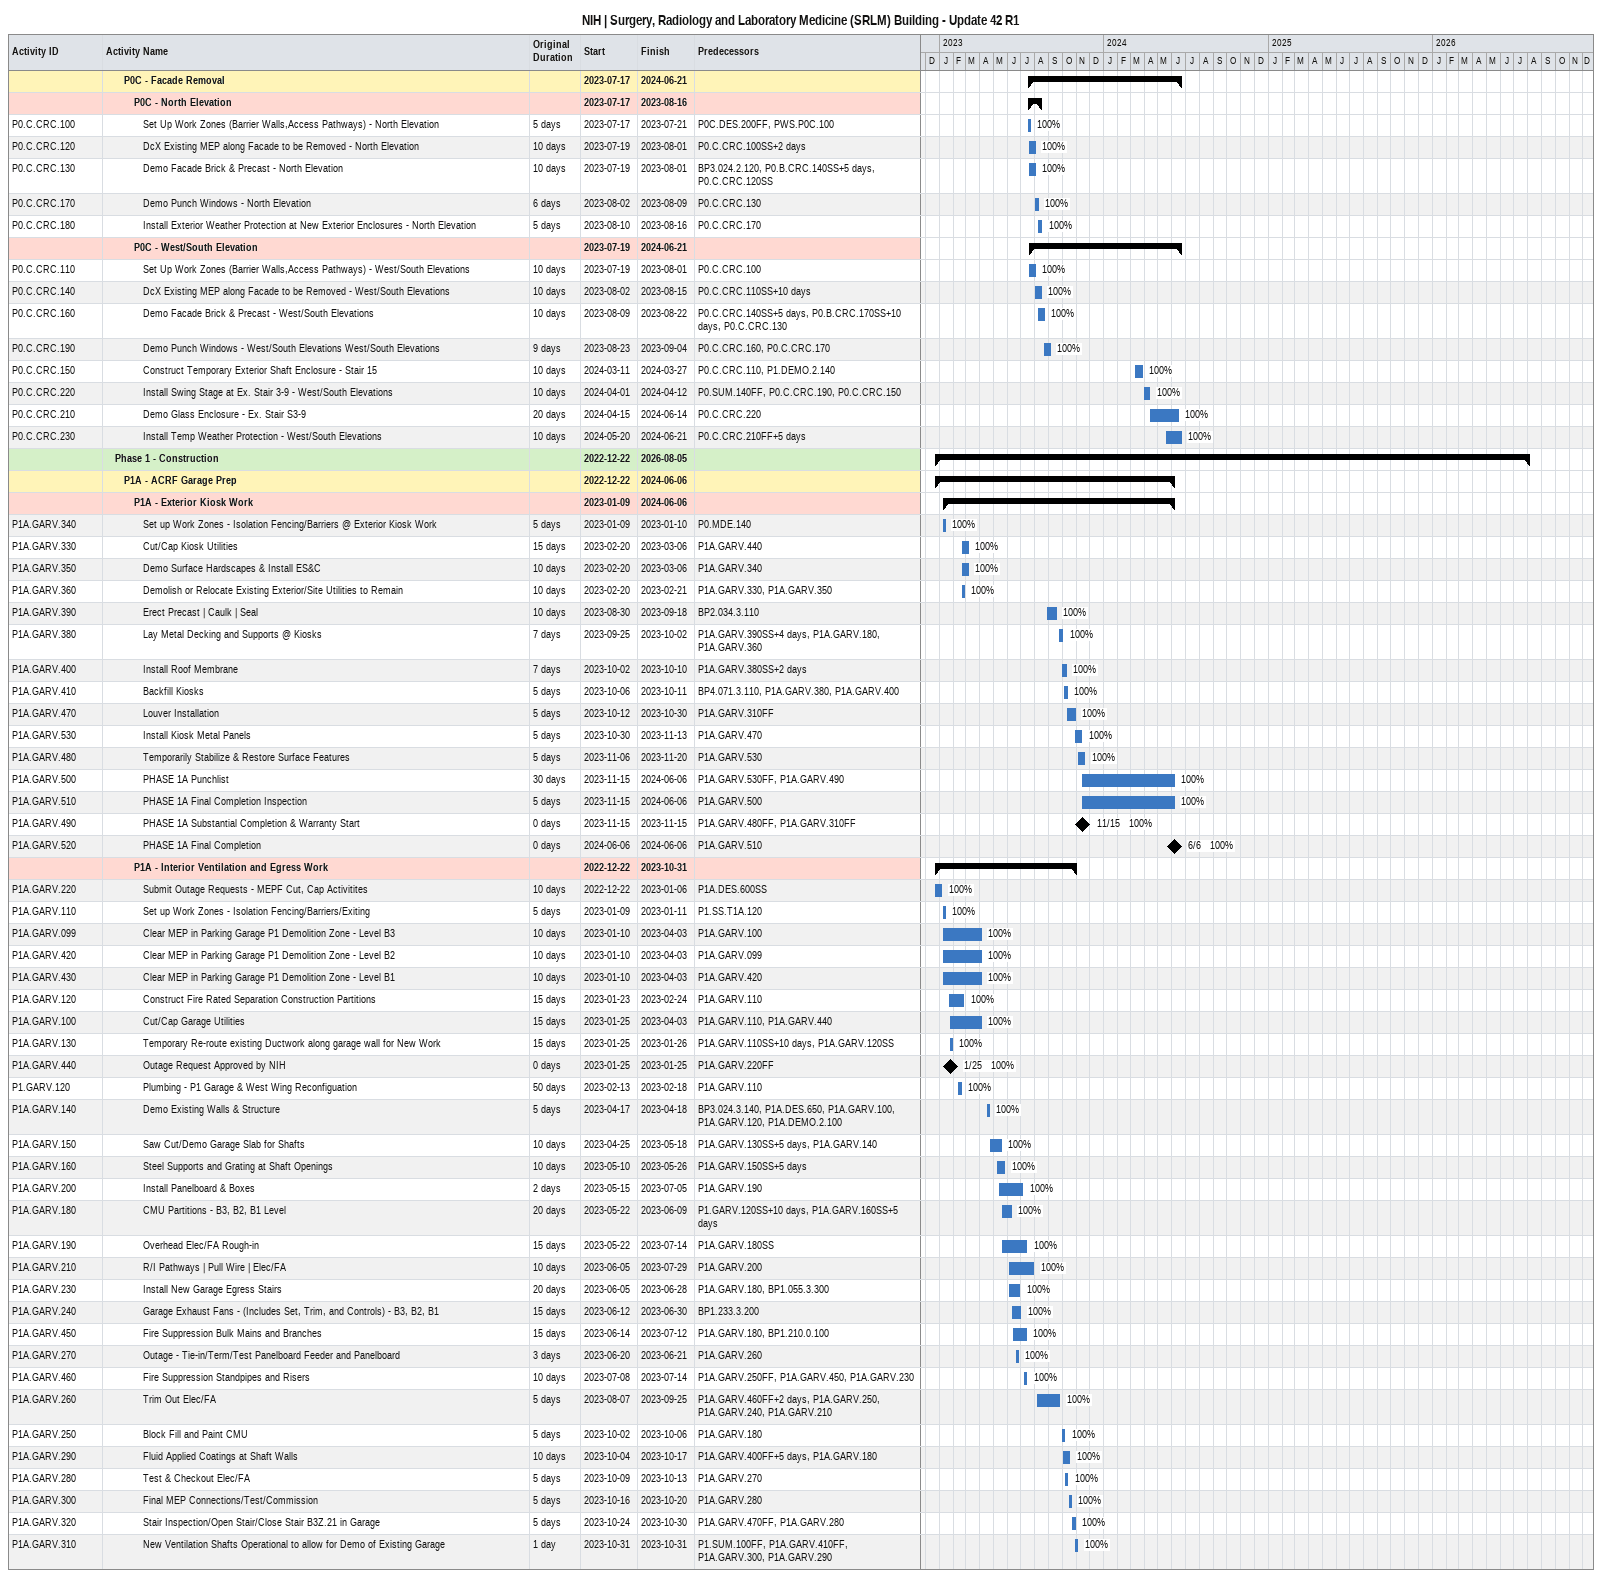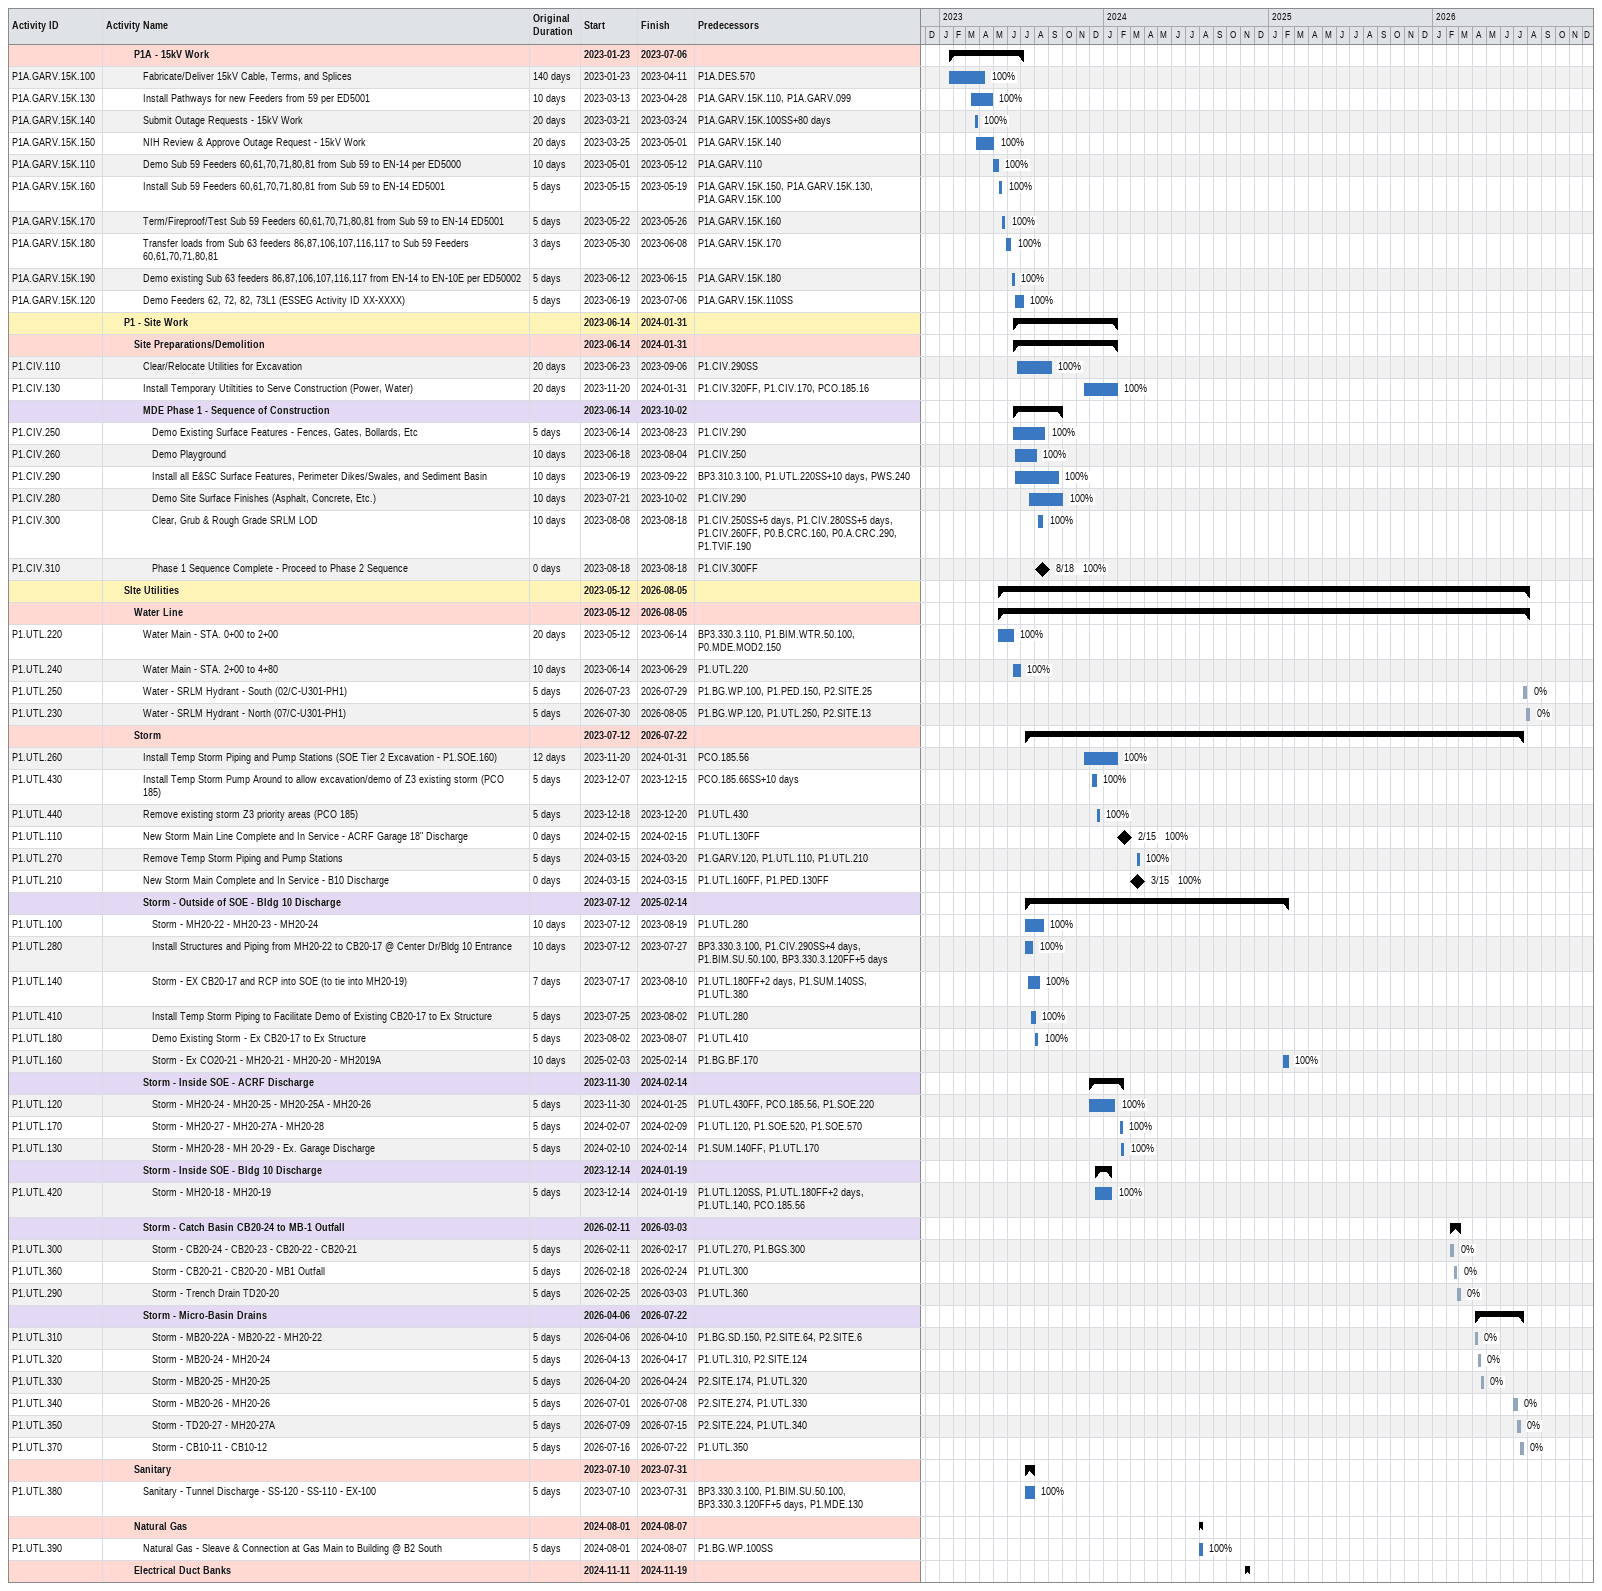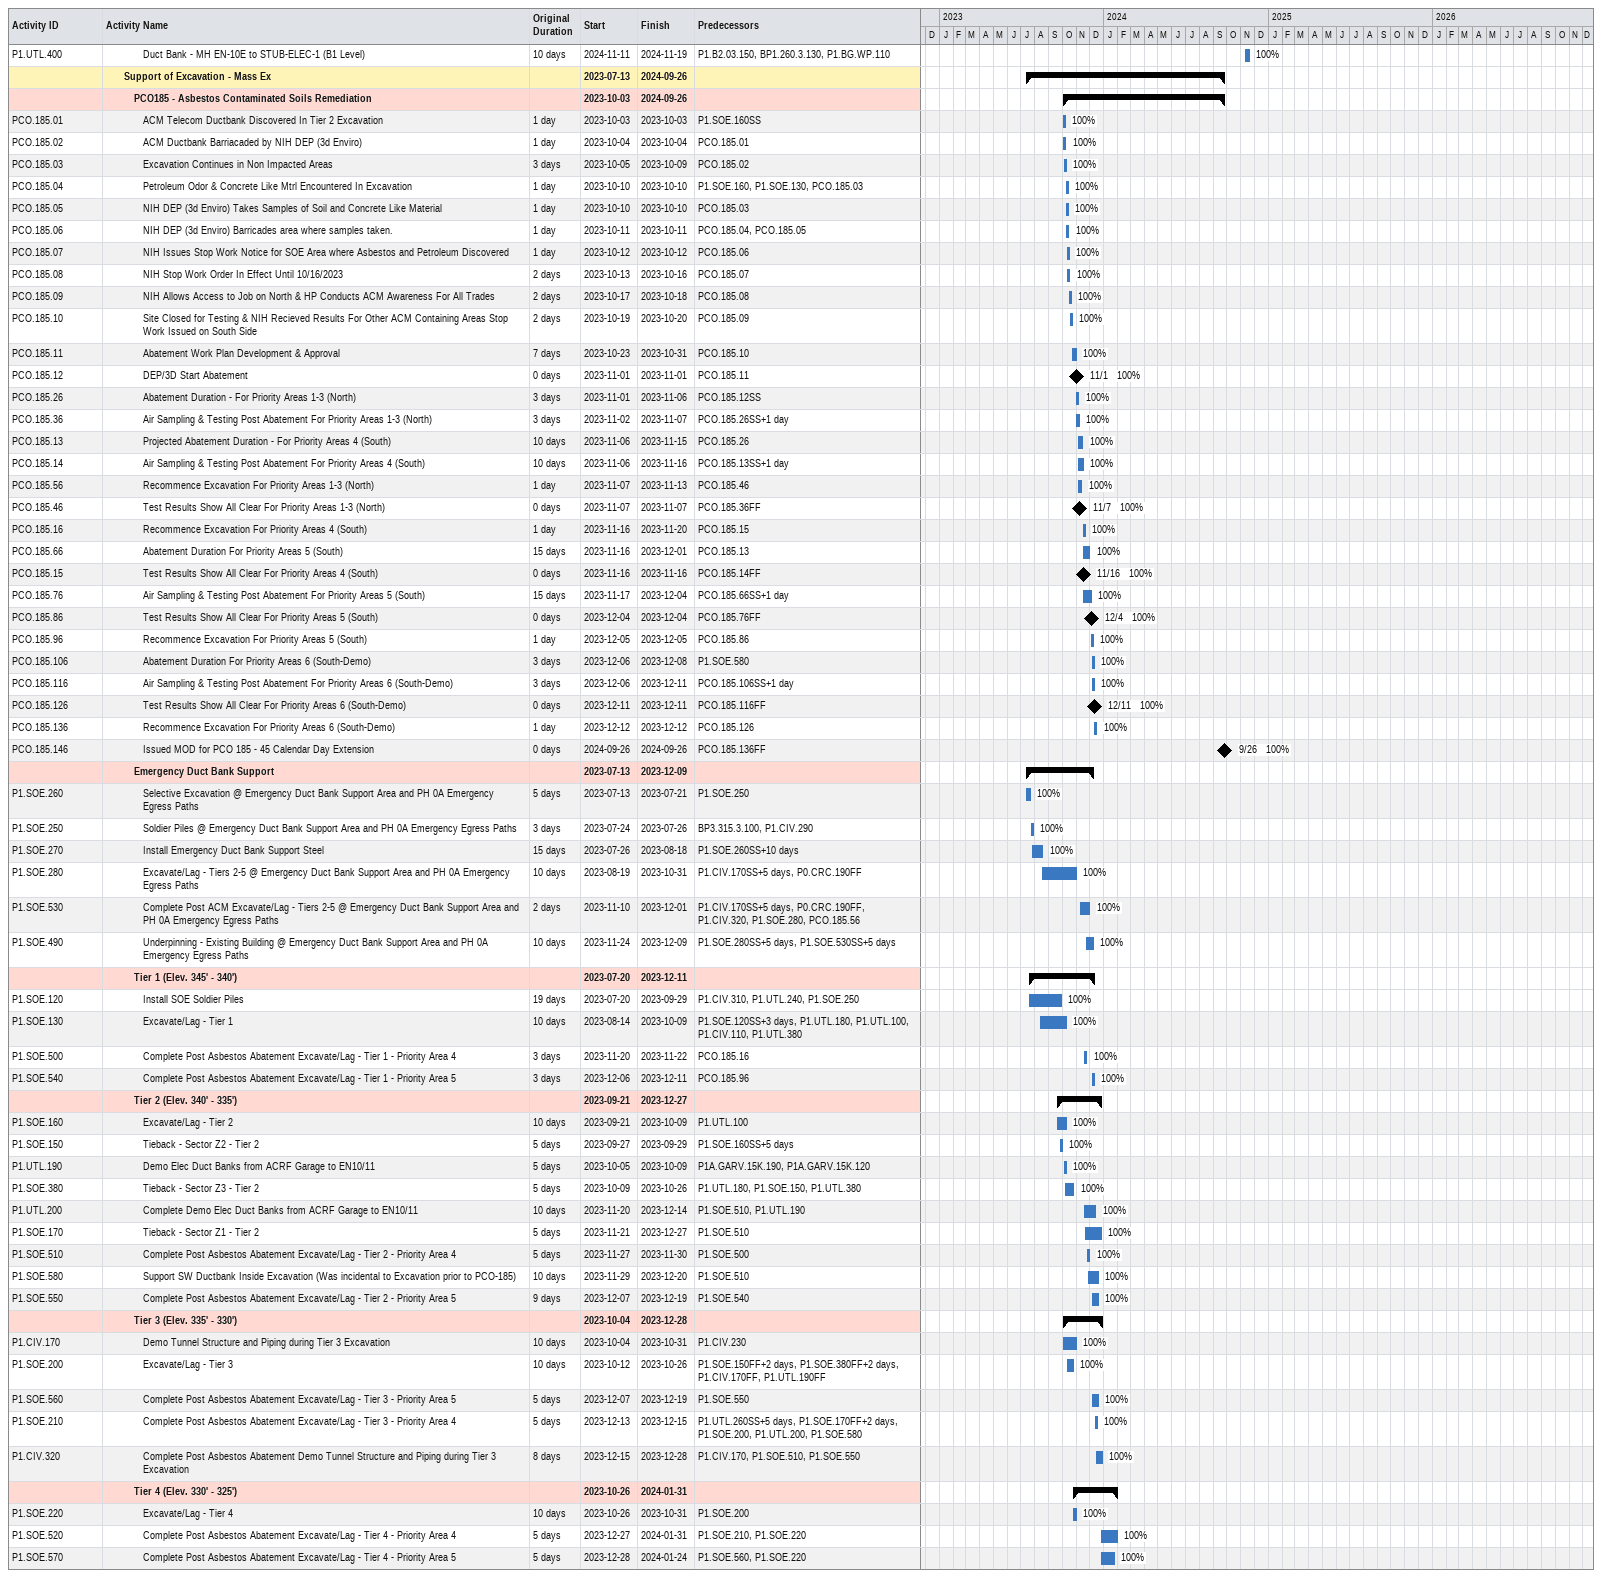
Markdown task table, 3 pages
NIH | Surgery, Radiology and Laboratory Medicine (SRLM) Building - Update 42 R1

| ID | Level | Task | Original duration | Start | Finish | Predecessors | % complete |
|---|---|---|---|---|---|---|---|
|  | 3 | **P0C - Facade Removal** |  | 2023-07-17 | 2024-06-21 |  |  |
|  | 4 | **P0C - North Elevation** |  | 2023-07-17 | 2023-08-16 |  |  |
| P0.C.CRC.100 | 5 | Set Up Work Zones (Barrier Walls,Access Pathways) - North Elevation | 5d | 2023-07-17 | 2023-07-21 | P0C.DES.200FF, PWS.P0C.100 | 100 |
| P0.C.CRC.120 | 5 | DcX Existing MEP along Facade to be Removed - North Elevation | 10d | 2023-07-19 | 2023-08-01 | P0.C.CRC.100SS+2d | 100 |
| P0.C.CRC.130 | 5 | Demo Facade Brick & Precast - North Elevation | 10d | 2023-07-19 | 2023-08-01 | BP3.024.2.120, P0.B.CRC.140SS+5d, P0.C.CRC.120SS | 100 |
| P0.C.CRC.170 | 5 | Demo Punch Windows - North Elevation | 6d | 2023-08-02 | 2023-08-09 | P0.C.CRC.130 | 100 |
| P0.C.CRC.180 | 5 | Install Exterior Weather Protection at New Exterior Enclosures - North Elevation | 5d | 2023-08-10 | 2023-08-16 | P0.C.CRC.170 | 100 |
|  | 4 | **P0C - West/South Elevation** |  | 2023-07-19 | 2024-06-21 |  |  |
| P0.C.CRC.110 | 5 | Set Up Work Zones (Barrier Walls,Access Pathways) - West/South Elevations | 10d | 2023-07-19 | 2023-08-01 | P0.C.CRC.100 | 100 |
| P0.C.CRC.140 | 5 | DcX Existing MEP along Facade to be Removed - West/South Elevations | 10d | 2023-08-02 | 2023-08-15 | P0.C.CRC.110SS+10d | 100 |
| P0.C.CRC.160 | 5 | Demo Facade Brick & Precast - West/South Elevations | 10d | 2023-08-09 | 2023-08-22 | P0.C.CRC.140SS+5d, P0.B.CRC.170SS+10d, P0.C.CRC.130 | 100 |
| P0.C.CRC.190 | 5 | Demo Punch Windows - West/South Elevations West/South Elevations | 9d | 2023-08-23 | 2023-09-04 | P0.C.CRC.160, P0.C.CRC.170 | 100 |
| P0.C.CRC.150 | 5 | Construct Temporary Exterior Shaft Enclosure - Stair 15 | 10d | 2024-03-11 | 2024-03-27 | P0.C.CRC.110, P1.DEMO.2.140 | 100 |
| P0.C.CRC.220 | 5 | Install Swing Stage at Ex. Stair 3-9 - West/South Elevations | 10d | 2024-04-01 | 2024-04-12 | P0.SUM.140FF, P0.C.CRC.190, P0.C.CRC.150 | 100 |
| P0.C.CRC.210 | 5 | Demo Glass Enclosure - Ex. Stair S3-9 | 20d | 2024-04-15 | 2024-06-14 | P0.C.CRC.220 | 100 |
| P0.C.CRC.230 | 5 | Install Temp Weather Protection - West/South Elevations | 10d | 2024-05-20 | 2024-06-21 | P0.C.CRC.210FF+5d | 100 |
|  | 2 | **Phase 1 - Construction** |  | 2022-12-22 | 2026-08-05 |  |  |
|  | 3 | **P1A - ACRF Garage Prep** |  | 2022-12-22 | 2024-06-06 |  |  |
|  | 4 | **P1A - Exterior Kiosk Work** |  | 2023-01-09 | 2024-06-06 |  |  |
| P1A.GARV.340 | 5 | Set up Work Zones - Isolation Fencing/Barriers @ Exterior Kiosk Work | 5d | 2023-01-09 | 2023-01-10 | P0.MDE.140 | 100 |
| P1A.GARV.330 | 5 | Cut/Cap Kiosk Utilities | 15d | 2023-02-20 | 2023-03-06 | P1A.GARV.440 | 100 |
| P1A.GARV.350 | 5 | Demo Surface Hardscapes & Install ES&C | 10d | 2023-02-20 | 2023-03-06 | P1A.GARV.340 | 100 |
| P1A.GARV.360 | 5 | Demolish or Relocate Existing Exterior/Site Utilities to Remain | 10d | 2023-02-20 | 2023-02-21 | P1A.GARV.330, P1A.GARV.350 | 100 |
| P1A.GARV.390 | 5 | Erect Precast \| Caulk \| Seal | 10d | 2023-08-30 | 2023-09-18 | BP2.034.3.110 | 100 |
| P1A.GARV.380 | 5 | Lay Metal Decking and Supports @ Kiosks | 7d | 2023-09-25 | 2023-10-02 | P1A.GARV.390SS+4d, P1A.GARV.180, P1A.GARV.360 | 100 |
| P1A.GARV.400 | 5 | Install Roof Membrane | 7d | 2023-10-02 | 2023-10-10 | P1A.GARV.380SS+2d | 100 |
| P1A.GARV.410 | 5 | Backfill Kiosks | 5d | 2023-10-06 | 2023-10-11 | BP4.071.3.110, P1A.GARV.380, P1A.GARV.400 | 100 |
| P1A.GARV.470 | 5 | Louver Installation | 5d | 2023-10-12 | 2023-10-30 | P1A.GARV.310FF | 100 |
| P1A.GARV.530 | 5 | Install Kiosk Metal Panels | 5d | 2023-10-30 | 2023-11-13 | P1A.GARV.470 | 100 |
| P1A.GARV.480 | 5 | Temporarily Stabilize & Restore Surface Features | 5d | 2023-11-06 | 2023-11-20 | P1A.GARV.530 | 100 |
| P1A.GARV.500 | 5 | PHASE 1A Punchlist | 30d | 2023-11-15 | 2024-06-06 | P1A.GARV.530FF, P1A.GARV.490 | 100 |
| P1A.GARV.510 | 5 | PHASE 1A Final Completion Inspection | 5d | 2023-11-15 | 2024-06-06 | P1A.GARV.500 | 100 |
| P1A.GARV.490 | 5 | PHASE 1A Substantial Completion & Warranty Start | 0d | 2023-11-15 | 2023-11-15 | P1A.GARV.480FF, P1A.GARV.310FF | 100 |
| P1A.GARV.520 | 5 | PHASE 1A Final Completion | 0d | 2024-06-06 | 2024-06-06 | P1A.GARV.510 | 100 |
|  | 4 | **P1A - Interior Ventilation and Egress Work** |  | 2022-12-22 | 2023-10-31 |  |  |
| P1A.GARV.220 | 5 | Submit Outage Requests - MEPF Cut, Cap Activitites | 10d | 2022-12-22 | 2023-01-06 | P1A.DES.600SS | 100 |
| P1A.GARV.110 | 5 | Set up Work Zones - Isolation Fencing/Barriers/Exiting | 5d | 2023-01-09 | 2023-01-11 | P1.SS.T1A.120 | 100 |
| P1A.GARV.099 | 5 | Clear MEP in Parking Garage P1 Demolition Zone - Level B3 | 10d | 2023-01-10 | 2023-04-03 | P1A.GARV.100 | 100 |
| P1A.GARV.420 | 5 | Clear MEP in Parking Garage P1 Demolition Zone - Level B2 | 10d | 2023-01-10 | 2023-04-03 | P1A.GARV.099 | 100 |
| P1A.GARV.430 | 5 | Clear MEP in Parking Garage P1 Demolition Zone - Level B1 | 10d | 2023-01-10 | 2023-04-03 | P1A.GARV.420 | 100 |
| P1A.GARV.120 | 5 | Construct Fire Rated Separation Construction Partitions | 15d | 2023-01-23 | 2023-02-24 | P1A.GARV.110 | 100 |
| P1A.GARV.100 | 5 | Cut/Cap Garage Utilities | 15d | 2023-01-25 | 2023-04-03 | P1A.GARV.110, P1A.GARV.440 | 100 |
| P1A.GARV.130 | 5 | Temporary Re-route existing Ductwork along garage wall for New Work | 15d | 2023-01-25 | 2023-01-26 | P1A.GARV.110SS+10d, P1A.GARV.120SS | 100 |
| P1A.GARV.440 | 5 | Outage Request Approved by NIH | 0d | 2023-01-25 | 2023-01-25 | P1A.GARV.220FF | 100 |
| P1.GARV.120 | 5 | Plumbing - P1 Garage & West Wing Reconfiguation | 50d | 2023-02-13 | 2023-02-18 | P1A.GARV.110 | 100 |
| P1A.GARV.140 | 5 | Demo Existing Walls & Structure | 5d | 2023-04-17 | 2023-04-18 | BP3.024.3.140, P1A.DES.650, P1A.GARV.100, P1A.GARV.120, P1A.DEMO.2.100 | 100 |
| P1A.GARV.150 | 5 | Saw Cut/Demo Garage Slab for Shafts | 10d | 2023-04-25 | 2023-05-18 | P1A.GARV.130SS+5d, P1A.GARV.140 | 100 |
| P1A.GARV.160 | 5 | Steel Supports and Grating at Shaft Openings | 10d | 2023-05-10 | 2023-05-26 | P1A.GARV.150SS+5d | 100 |
| P1A.GARV.200 | 5 | Install Panelboard & Boxes | 2d | 2023-05-15 | 2023-07-05 | P1A.GARV.190 | 100 |
| P1A.GARV.180 | 5 | CMU Partitions - B3, B2, B1 Level | 20d | 2023-05-22 | 2023-06-09 | P1.GARV.120SS+10d, P1A.GARV.160SS+5d | 100 |
| P1A.GARV.190 | 5 | Overhead Elec/FA Rough-in | 15d | 2023-05-22 | 2023-07-14 | P1A.GARV.180SS | 100 |
| P1A.GARV.210 | 5 | R/I Pathways \| Pull Wire \| Elec/FA | 10d | 2023-06-05 | 2023-07-29 | P1A.GARV.200 | 100 |
| P1A.GARV.230 | 5 | Install New Garage Egress Stairs | 20d | 2023-06-05 | 2023-06-28 | P1A.GARV.180, BP1.055.3.300 | 100 |
| P1A.GARV.240 | 5 | Garage Exhaust Fans - (Includes Set, Trim, and Controls) - B3, B2, B1 | 15d | 2023-06-12 | 2023-06-30 | BP1.233.3.200 | 100 |
| P1A.GARV.450 | 5 | Fire Suppression Bulk Mains and Branches | 15d | 2023-06-14 | 2023-07-12 | P1A.GARV.180, BP1.210.0.100 | 100 |
| P1A.GARV.270 | 5 | Outage - Tie-in/Term/Test Panelboard Feeder and Panelboard | 3d | 2023-06-20 | 2023-06-21 | P1A.GARV.260 | 100 |
| P1A.GARV.460 | 5 | Fire Suppression Standpipes and Risers | 10d | 2023-07-08 | 2023-07-14 | P1A.GARV.250FF, P1A.GARV.450, P1A.GARV.230 | 100 |
| P1A.GARV.260 | 5 | Trim Out Elec/FA | 5d | 2023-08-07 | 2023-09-25 | P1A.GARV.460FF+2d, P1A.GARV.250, P1A.GARV.240, P1A.GARV.210 | 100 |
| P1A.GARV.250 | 5 | Block Fill and Paint CMU | 5d | 2023-10-02 | 2023-10-06 | P1A.GARV.180 | 100 |
| P1A.GARV.290 | 5 | Fluid Applied Coatings at Shaft Walls | 10d | 2023-10-04 | 2023-10-17 | P1A.GARV.400FF+5d, P1A.GARV.180 | 100 |
| P1A.GARV.280 | 5 | Test & Checkout Elec/FA | 5d | 2023-10-09 | 2023-10-13 | P1A.GARV.270 | 100 |
| P1A.GARV.300 | 5 | Final MEP Connections/Test/Commission | 5d | 2023-10-16 | 2023-10-20 | P1A.GARV.280 | 100 |
| P1A.GARV.320 | 5 | Stair Inspection/Open Stair/Close Stair B3Z.21 in Garage | 5d | 2023-10-24 | 2023-10-30 | P1A.GARV.470FF, P1A.GARV.280 | 100 |
| P1A.GARV.310 | 5 | New Ventilation Shafts Operational to allow for Demo of Existing Garage | 1d | 2023-10-31 | 2023-10-31 | P1.SUM.100FF, P1A.GARV.410FF, P1A.GARV.300, P1A.GARV.290 | 100 |
|  | 4 | **P1A - 15kV Work** |  | 2023-01-23 | 2023-07-06 |  |  |
| P1A.GARV.15K.100 | 5 | Fabricate/Deliver 15kV Cable, Terms, and Splices | 140d | 2023-01-23 | 2023-04-11 | P1A.DES.570 | 100 |
| P1A.GARV.15K.130 | 5 | Install Pathways for new Feeders from 59 per ED5001 | 10d | 2023-03-13 | 2023-04-28 | P1A.GARV.15K.110, P1A.GARV.099 | 100 |
| P1A.GARV.15K.140 | 5 | Submit Outage Requests - 15kV Work | 20d | 2023-03-21 | 2023-03-24 | P1A.GARV.15K.100SS+80d | 100 |
| P1A.GARV.15K.150 | 5 | NIH Review & Approve Outage Request - 15kV Work | 20d | 2023-03-25 | 2023-05-01 | P1A.GARV.15K.140 | 100 |
| P1A.GARV.15K.110 | 5 | Demo Sub 59 Feeders 60,61,70,71,80,81 from Sub 59 to EN-14 per ED5000 | 10d | 2023-05-01 | 2023-05-12 | P1A.GARV.110 | 100 |
| P1A.GARV.15K.160 | 5 | Install Sub 59 Feeders 60,61,70,71,80,81 from Sub 59 to EN-14 ED5001 | 5d | 2023-05-15 | 2023-05-19 | P1A.GARV.15K.150, P1A.GARV.15K.130, P1A.GARV.15K.100 | 100 |
| P1A.GARV.15K.170 | 5 | Term/Fireproof/Test Sub 59 Feeders 60,61,70,71,80,81 from Sub 59 to EN-14 ED5001 | 5d | 2023-05-22 | 2023-05-26 | P1A.GARV.15K.160 | 100 |
| P1A.GARV.15K.180 | 5 | Transfer loads from Sub 63 feeders 86,87,106,107,116,117 to Sub 59 Feeders 60,61,70,71,80,81 | 3d | 2023-05-30 | 2023-06-08 | P1A.GARV.15K.170 | 100 |
| P1A.GARV.15K.190 | 5 | Demo existing Sub 63 feeders 86,87,106,107,116,117 from EN-14 to EN-10E per ED50002 | 5d | 2023-06-12 | 2023-06-15 | P1A.GARV.15K.180 | 100 |
| P1A.GARV.15K.120 | 5 | Demo Feeders 62, 72, 82, 73L1 (ESSEG Activity ID XX-XXXX) | 5d | 2023-06-19 | 2023-07-06 | P1A.GARV.15K.110SS | 100 |
|  | 3 | **P1 - Site Work** |  | 2023-06-14 | 2024-01-31 |  |  |
|  | 4 | **Site Preparations/Demolition** |  | 2023-06-14 | 2024-01-31 |  |  |
| P1.CIV.110 | 5 | Clear/Relocate Utilities for Excavation | 20d | 2023-06-23 | 2023-09-06 | P1.CIV.290SS | 100 |
| P1.CIV.130 | 5 | Install Temporary Utiltities to Serve Construction (Power, Water) | 20d | 2023-11-20 | 2024-01-31 | P1.CIV.320FF, P1.CIV.170, PCO.185.16 | 100 |
|  | 5 | **MDE Phase 1 - Sequence of Construction** |  | 2023-06-14 | 2023-10-02 |  |  |
| P1.CIV.250 | 6 | Demo Existing Surface Features - Fences, Gates, Bollards, Etc | 5d | 2023-06-14 | 2023-08-23 | P1.CIV.290 | 100 |
| P1.CIV.260 | 6 | Demo Playground | 10d | 2023-06-18 | 2023-08-04 | P1.CIV.250 | 100 |
| P1.CIV.290 | 6 | Install all E&SC Surface Features, Perimeter Dikes/Swales, and Sediment Basin | 10d | 2023-06-19 | 2023-09-22 | BP3.310.3.100, P1.UTL.220SS+10d, PWS.240 | 100 |
| P1.CIV.280 | 6 | Demo Site Surface Finishes (Asphalt, Concrete, Etc.) | 10d | 2023-07-21 | 2023-10-02 | P1.CIV.290 | 100 |
| P1.CIV.300 | 6 | Clear, Grub & Rough Grade SRLM LOD | 10d | 2023-08-08 | 2023-08-18 | P1.CIV.250SS+5d, P1.CIV.280SS+5d, P1.CIV.260FF, P0.B.CRC.160, P0.A.CRC.290, P1.TVIF.190 | 100 |
| P1.CIV.310 | 6 | Phase 1 Sequence Complete - Proceed to Phase 2 Sequence | 0d | 2023-08-18 | 2023-08-18 | P1.CIV.300FF | 100 |
|  | 3 | **SIte Utilities** |  | 2023-05-12 | 2026-08-05 |  |  |
|  | 4 | **Water Line** |  | 2023-05-12 | 2026-08-05 |  |  |
| P1.UTL.220 | 5 | Water Main - STA. 0+00 to 2+00 | 20d | 2023-05-12 | 2023-06-14 | BP3.330.3.110, P1.BIM.WTR.50.100, P0.MDE.MOD2.150 | 100 |
| P1.UTL.240 | 5 | Water Main - STA. 2+00 to 4+80 | 10d | 2023-06-14 | 2023-06-29 | P1.UTL.220 | 100 |
| P1.UTL.250 | 5 | Water - SRLM Hydrant - South (02/C-U301-PH1) | 5d | 2026-07-23 | 2026-07-29 | P1.BG.WP.100, P1.PED.150, P2.SITE.25 | 0 |
| P1.UTL.230 | 5 | Water - SRLM Hydrant - North (07/C-U301-PH1) | 5d | 2026-07-30 | 2026-08-05 | P1.BG.WP.120, P1.UTL.250, P2.SITE.13 | 0 |
|  | 4 | **Storm** |  | 2023-07-12 | 2026-07-22 |  |  |
| P1.UTL.260 | 5 | Install Temp Storm Piping and Pump Stations (SOE Tier 2 Excavation - P1.SOE.160) | 12d | 2023-11-20 | 2024-01-31 | PCO.185.56 | 100 |
| P1.UTL.430 | 5 | Install Temp Storm Pump Around to allow excavation/demo of Z3 existing storm (PCO 185) | 5d | 2023-12-07 | 2023-12-15 | PCO.185.66SS+10d | 100 |
| P1.UTL.440 | 5 | Remove existing storm Z3 priority areas (PCO 185) | 5d | 2023-12-18 | 2023-12-20 | P1.UTL.430 | 100 |
| P1.UTL.110 | 5 | New Storm Main Line Complete and In Service - ACRF Garage 18" Discharge | 0d | 2024-02-15 | 2024-02-15 | P1.UTL.130FF | 100 |
| P1.UTL.270 | 5 | Remove Temp Storm Piping and Pump Stations | 5d | 2024-03-15 | 2024-03-20 | P1.GARV.120, P1.UTL.110, P1.UTL.210 | 100 |
| P1.UTL.210 | 5 | New Storm Main Complete and In Service - B10 Discharge | 0d | 2024-03-15 | 2024-03-15 | P1.UTL.160FF, P1.PED.130FF | 100 |
|  | 5 | **Storm - Outside of SOE - Bldg 10 Discharge** |  | 2023-07-12 | 2025-02-14 |  |  |
| P1.UTL.100 | 6 | Storm - MH20-22 - MH20-23 - MH20-24 | 10d | 2023-07-12 | 2023-08-19 | P1.UTL.280 | 100 |
| P1.UTL.280 | 6 | Install Structures and Piping from MH20-22 to CB20-17 @ Center Dr/Bldg 10 Entrance | 10d | 2023-07-12 | 2023-07-27 | BP3.330.3.100, P1.CIV.290SS+4d, P1.BIM.SU.50.100, BP3.330.3.120FF+5d | 100 |
| P1.UTL.140 | 6 | Storm - EX CB20-17 and RCP into SOE (to tie into MH20-19) | 7d | 2023-07-17 | 2023-08-10 | P1.UTL.180FF+2d, P1.SUM.140SS, P1.UTL.380 | 100 |
| P1.UTL.410 | 6 | Install Temp Storm Piping to Facilitate Demo of Existing CB20-17 to Ex Structure | 5d | 2023-07-25 | 2023-08-02 | P1.UTL.280 | 100 |
| P1.UTL.180 | 6 | Demo Existing Storm - Ex CB20-17 to Ex Structure | 5d | 2023-08-02 | 2023-08-07 | P1.UTL.410 | 100 |
| P1.UTL.160 | 6 | Storm - Ex CO20-21 - MH20-21 - MH20-20 - MH2019A | 10d | 2025-02-03 | 2025-02-14 | P1.BG.BF.170 | 100 |
|  | 5 | **Storm - Inside SOE - ACRF Discharge** |  | 2023-11-30 | 2024-02-14 |  |  |
| P1.UTL.120 | 6 | Storm - MH20-24 - MH20-25 - MH20-25A - MH20-26 | 5d | 2023-11-30 | 2024-01-25 | P1.UTL.430FF, PCO.185.56, P1.SOE.220 | 100 |
| P1.UTL.170 | 6 | Storm - MH20-27 - MH20-27A - MH20-28 | 5d | 2024-02-07 | 2024-02-09 | P1.UTL.120, P1.SOE.520, P1.SOE.570 | 100 |
| P1.UTL.130 | 6 | Storm - MH20-28 - MH 20-29 - Ex. Garage Discharge | 5d | 2024-02-10 | 2024-02-14 | P1.SUM.140FF, P1.UTL.170 | 100 |
|  | 5 | **Storm - Inside SOE - Bldg 10 Discharge** |  | 2023-12-14 | 2024-01-19 |  |  |
| P1.UTL.420 | 6 | Storm - MH20-18 - MH20-19 | 5d | 2023-12-14 | 2024-01-19 | P1.UTL.120SS, P1.UTL.180FF+2d, P1.UTL.140, PCO.185.56 | 100 |
|  | 5 | **Storm - Catch Basin CB20-24 to MB-1 Outfall** |  | 2026-02-11 | 2026-03-03 |  |  |
| P1.UTL.300 | 6 | Storm - CB20-24 - CB20-23 - CB20-22 - CB20-21 | 5d | 2026-02-11 | 2026-02-17 | P1.UTL.270, P1.BGS.300 | 0 |
| P1.UTL.360 | 6 | Storm - CB20-21 - CB20-20 - MB1 Outfall | 5d | 2026-02-18 | 2026-02-24 | P1.UTL.300 | 0 |
| P1.UTL.290 | 6 | Storm - Trench Drain TD20-20 | 5d | 2026-02-25 | 2026-03-03 | P1.UTL.360 | 0 |
|  | 5 | **Storm - Micro-Basin Drains** |  | 2026-04-06 | 2026-07-22 |  |  |
| P1.UTL.310 | 6 | Storm - MB20-22A - MB20-22 - MH20-22 | 5d | 2026-04-06 | 2026-04-10 | P1.BG.SD.150, P2.SITE.64, P2.SITE.6 | 0 |
| P1.UTL.320 | 6 | Storm - MB20-24 - MH20-24 | 5d | 2026-04-13 | 2026-04-17 | P1.UTL.310, P2.SITE.124 | 0 |
| P1.UTL.330 | 6 | Storm - MB20-25 - MH20-25 | 5d | 2026-04-20 | 2026-04-24 | P2.SITE.174, P1.UTL.320 | 0 |
| P1.UTL.340 | 6 | Storm - MB20-26 - MH20-26 | 5d | 2026-07-01 | 2026-07-08 | P2.SITE.274, P1.UTL.330 | 0 |
| P1.UTL.350 | 6 | Storm - TD20-27 - MH20-27A | 5d | 2026-07-09 | 2026-07-15 | P2.SITE.224, P1.UTL.340 | 0 |
| P1.UTL.370 | 6 | Storm - CB10-11 - CB10-12 | 5d | 2026-07-16 | 2026-07-22 | P1.UTL.350 | 0 |
|  | 4 | **Sanitary** |  | 2023-07-10 | 2023-07-31 |  |  |
| P1.UTL.380 | 5 | Sanitary - Tunnel Discharge - SS-120 - SS-110 - EX-100 | 5d | 2023-07-10 | 2023-07-31 | BP3.330.3.100, P1.BIM.SU.50.100, BP3.330.3.120FF+5d, P1.MDE.130 | 100 |
|  | 4 | **Natural Gas** |  | 2024-08-01 | 2024-08-07 |  |  |
| P1.UTL.390 | 5 | Natural Gas - Sleave & Connection at Gas Main to Building @ B2 South | 5d | 2024-08-01 | 2024-08-07 | P1.BG.WP.100SS | 100 |
|  | 4 | **Electrical Duct Banks** |  | 2024-11-11 | 2024-11-19 |  |  |
| P1.UTL.400 | 5 | Duct Bank - MH EN-10E to STUB-ELEC-1 (B1 Level) | 10d | 2024-11-11 | 2024-11-19 | P1.B2.03.150, BP1.260.3.130, P1.BG.WP.110 | 100 |
|  | 3 | **Support of Excavation - Mass Ex** |  | 2023-07-13 | 2024-09-26 |  |  |
|  | 4 | **PCO185 - Asbestos Contaminated Soils Remediation** |  | 2023-10-03 | 2024-09-26 |  |  |
| PCO.185.01 | 5 | ACM Telecom Ductbank Discovered In Tier 2 Excavation | 1d | 2023-10-03 | 2023-10-03 | P1.SOE.160SS | 100 |
| PCO.185.02 | 5 | ACM Ductbank Barriacaded by NIH DEP (3d Enviro) | 1d | 2023-10-04 | 2023-10-04 | PCO.185.01 | 100 |
| PCO.185.03 | 5 | Excavation Continues in Non Impacted Areas | 3d | 2023-10-05 | 2023-10-09 | PCO.185.02 | 100 |
| PCO.185.04 | 5 | Petroleum Odor & Concrete Like Mtrl Encountered In Excavation | 1d | 2023-10-10 | 2023-10-10 | P1.SOE.160, P1.SOE.130, PCO.185.03 | 100 |
| PCO.185.05 | 5 | NIH DEP (3d Enviro) Takes Samples of Soil and Concrete Like Material | 1d | 2023-10-10 | 2023-10-10 | PCO.185.03 | 100 |
| PCO.185.06 | 5 | NIH DEP (3d Enviro) Barricades area where samples taken. | 1d | 2023-10-11 | 2023-10-11 | PCO.185.04, PCO.185.05 | 100 |
| PCO.185.07 | 5 | NIH Issues Stop Work Notice for SOE Area where Asbestos and Petroleum Discovered | 1d | 2023-10-12 | 2023-10-12 | PCO.185.06 | 100 |
| PCO.185.08 | 5 | NIH Stop Work Order In Effect Until 10/16/2023 | 2d | 2023-10-13 | 2023-10-16 | PCO.185.07 | 100 |
| PCO.185.09 | 5 | NIH Allows Access to Job on North & HP Conducts ACM Awareness For All Trades | 2d | 2023-10-17 | 2023-10-18 | PCO.185.08 | 100 |
| PCO.185.10 | 5 | Site Closed for Testing & NIH Recieved Results For Other ACM Containing Areas Stop Work Issued on South Side | 2d | 2023-10-19 | 2023-10-20 | PCO.185.09 | 100 |
| PCO.185.11 | 5 | Abatement Work Plan Development & Approval | 7d | 2023-10-23 | 2023-10-31 | PCO.185.10 | 100 |
| PCO.185.12 | 5 | DEP/3D Start Abatement | 0d | 2023-11-01 | 2023-11-01 | PCO.185.11 | 100 |
| PCO.185.26 | 5 | Abatement Duration - For Priority Areas 1-3 (North) | 3d | 2023-11-01 | 2023-11-06 | PCO.185.12SS | 100 |
| PCO.185.36 | 5 | Air Sampling & Testing Post Abatement For Priority Areas 1-3 (North) | 3d | 2023-11-02 | 2023-11-07 | PCO.185.26SS+1d | 100 |
| PCO.185.13 | 5 | Projected Abatement Duration - For Priority Areas 4 (South) | 10d | 2023-11-06 | 2023-11-15 | PCO.185.26 | 100 |
| PCO.185.14 | 5 | Air Sampling & Testing Post Abatement For Priority Areas 4 (South) | 10d | 2023-11-06 | 2023-11-16 | PCO.185.13SS+1d | 100 |
| PCO.185.56 | 5 | Recommence Excavation For Priority Areas 1-3 (North) | 1d | 2023-11-07 | 2023-11-13 | PCO.185.46 | 100 |
| PCO.185.46 | 5 | Test Results Show All Clear For Priority Areas 1-3 (North) | 0d | 2023-11-07 | 2023-11-07 | PCO.185.36FF | 100 |
| PCO.185.16 | 5 | Recommence Excavation For Priority Areas 4 (South) | 1d | 2023-11-16 | 2023-11-20 | PCO.185.15 | 100 |
| PCO.185.66 | 5 | Abatement Duration For Priority Areas 5 (South) | 15d | 2023-11-16 | 2023-12-01 | PCO.185.13 | 100 |
| PCO.185.15 | 5 | Test Results Show All Clear For Priority Areas 4 (South) | 0d | 2023-11-16 | 2023-11-16 | PCO.185.14FF | 100 |
| PCO.185.76 | 5 | Air Sampling & Testing Post Abatement For Priority Areas 5 (South) | 15d | 2023-11-17 | 2023-12-04 | PCO.185.66SS+1d | 100 |
| PCO.185.86 | 5 | Test Results Show All Clear For Priority Areas 5 (South) | 0d | 2023-12-04 | 2023-12-04 | PCO.185.76FF | 100 |
| PCO.185.96 | 5 | Recommence Excavation For Priority Areas 5 (South) | 1d | 2023-12-05 | 2023-12-05 | PCO.185.86 | 100 |
| PCO.185.106 | 5 | Abatement Duration For Priority Areas 6 (South-Demo) | 3d | 2023-12-06 | 2023-12-08 | P1.SOE.580 | 100 |
| PCO.185.116 | 5 | Air Sampling & Testing Post Abatement For Priority Areas 6 (South-Demo) | 3d | 2023-12-06 | 2023-12-11 | PCO.185.106SS+1d | 100 |
| PCO.185.126 | 5 | Test Results Show All Clear For Priority Areas 6 (South-Demo) | 0d | 2023-12-11 | 2023-12-11 | PCO.185.116FF | 100 |
| PCO.185.136 | 5 | Recommence Excavation For Priority Areas 6 (South-Demo) | 1d | 2023-12-12 | 2023-12-12 | PCO.185.126 | 100 |
| PCO.185.146 | 5 | Issued MOD for PCO 185 - 45 Calendar Day Extension | 0d | 2024-09-26 | 2024-09-26 | PCO.185.136FF | 100 |
|  | 4 | **Emergency Duct Bank Support** |  | 2023-07-13 | 2023-12-09 |  |  |
| P1.SOE.260 | 5 | Selective Excavation @ Emergency Duct Bank Support Area and PH 0A Emergency Egress Paths | 5d | 2023-07-13 | 2023-07-21 | P1.SOE.250 | 100 |
| P1.SOE.250 | 5 | Soldier Piles @ Emergency Duct Bank Support Area and PH 0A Emergency Egress Paths | 3d | 2023-07-24 | 2023-07-26 | BP3.315.3.100, P1.CIV.290 | 100 |
| P1.SOE.270 | 5 | Install Emergency Duct Bank Support Steel | 15d | 2023-07-26 | 2023-08-18 | P1.SOE.260SS+10d | 100 |
| P1.SOE.280 | 5 | Excavate/Lag - Tiers 2-5 @ Emergency Duct Bank Support Area and PH 0A Emergency Egress Paths | 10d | 2023-08-19 | 2023-10-31 | P1.CIV.170SS+5d, P0.CRC.190FF | 100 |
| P1.SOE.530 | 5 | Complete Post ACM Excavate/Lag - Tiers 2-5 @ Emergency Duct Bank Support Area and PH 0A Emergency Egress Paths | 2d | 2023-11-10 | 2023-12-01 | P1.CIV.170SS+5d, P0.CRC.190FF, P1.CIV.320, P1.SOE.280, PCO.185.56 | 100 |
| P1.SOE.490 | 5 | Underpinning - Existing Building @ Emergency Duct Bank Support Area and PH 0A Emergency Egress Paths | 10d | 2023-11-24 | 2023-12-09 | P1.SOE.280SS+5d, P1.SOE.530SS+5d | 100 |
|  | 4 | **Tier 1 (Elev. 345' - 340')** |  | 2023-07-20 | 2023-12-11 |  |  |
| P1.SOE.120 | 5 | Install SOE Soldier Piles | 19d | 2023-07-20 | 2023-09-29 | P1.CIV.310, P1.UTL.240, P1.SOE.250 | 100 |
| P1.SOE.130 | 5 | Excavate/Lag - Tier 1 | 10d | 2023-08-14 | 2023-10-09 | P1.SOE.120SS+3d, P1.UTL.180, P1.UTL.100, P1.CIV.110, P1.UTL.380 | 100 |
| P1.SOE.500 | 5 | Complete Post Asbestos Abatement Excavate/Lag - Tier 1 - Priority Area 4 | 3d | 2023-11-20 | 2023-11-22 | PCO.185.16 | 100 |
| P1.SOE.540 | 5 | Complete Post Asbestos Abatement Excavate/Lag - Tier 1 - Priority Area 5 | 3d | 2023-12-06 | 2023-12-11 | PCO.185.96 | 100 |
|  | 4 | **Tier 2 (Elev. 340' - 335')** |  | 2023-09-21 | 2023-12-27 |  |  |
| P1.SOE.160 | 5 | Excavate/Lag - Tier 2 | 10d | 2023-09-21 | 2023-10-09 | P1.UTL.100 | 100 |
| P1.SOE.150 | 5 | Tieback - Sector Z2 - Tier 2 | 5d | 2023-09-27 | 2023-09-29 | P1.SOE.160SS+5d | 100 |
| P1.UTL.190 | 5 | Demo Elec Duct Banks from ACRF Garage to EN10/11 | 5d | 2023-10-05 | 2023-10-09 | P1A.GARV.15K.190, P1A.GARV.15K.120 | 100 |
| P1.SOE.380 | 5 | Tieback - Sector Z3 - Tier 2 | 5d | 2023-10-09 | 2023-10-26 | P1.UTL.180, P1.SOE.150, P1.UTL.380 | 100 |
| P1.UTL.200 | 5 | Complete Demo Elec Duct Banks from ACRF Garage to EN10/11 | 10d | 2023-11-20 | 2023-12-14 | P1.SOE.510, P1.UTL.190 | 100 |
| P1.SOE.170 | 5 | Tieback - Sector Z1 - Tier 2 | 5d | 2023-11-21 | 2023-12-27 | P1.SOE.510 | 100 |
| P1.SOE.510 | 5 | Complete Post Asbestos Abatement Excavate/Lag - Tier 2 - Priority Area 4 | 5d | 2023-11-27 | 2023-11-30 | P1.SOE.500 | 100 |
| P1.SOE.580 | 5 | Support SW Ductbank Inside Excavation (Was incidental to Excavation prior to PCO-185) | 10d | 2023-11-29 | 2023-12-20 | P1.SOE.510 | 100 |
| P1.SOE.550 | 5 | Complete Post Asbestos Abatement Excavate/Lag - Tier 2 - Priority Area 5 | 9d | 2023-12-07 | 2023-12-19 | P1.SOE.540 | 100 |
|  | 4 | **Tier 3 (Elev. 335' - 330')** |  | 2023-10-04 | 2023-12-28 |  |  |
| P1.CIV.170 | 5 | Demo Tunnel Structure and Piping during Tier 3 Excavation | 10d | 2023-10-04 | 2023-10-31 | P1.CIV.230 | 100 |
| P1.SOE.200 | 5 | Excavate/Lag - Tier 3 | 10d | 2023-10-12 | 2023-10-26 | P1.SOE.150FF+2d, P1.SOE.380FF+2d, P1.CIV.170FF, P1.UTL.190FF | 100 |
| P1.SOE.560 | 5 | Complete Post Asbestos Abatement Excavate/Lag - Tier 3 - Priority Area 5 | 5d | 2023-12-07 | 2023-12-19 | P1.SOE.550 | 100 |
| P1.SOE.210 | 5 | Complete Post Asbestos Abatement Excavate/Lag - Tier 3 - Priority Area 4 | 5d | 2023-12-13 | 2023-12-15 | P1.UTL.260SS+5d, P1.SOE.170FF+2d, P1.SOE.200, P1.UTL.200, P1.SOE.580 | 100 |
| P1.CIV.320 | 5 | Complete Post Asbestos Abatement Demo Tunnel Structure and Piping during Tier 3 Excavation | 8d | 2023-12-15 | 2023-12-28 | P1.CIV.170, P1.SOE.510, P1.SOE.550 | 100 |
|  | 4 | **Tier 4 (Elev. 330' - 325')** |  | 2023-10-26 | 2024-01-31 |  |  |
| P1.SOE.220 | 5 | Excavate/Lag - Tier 4 | 10d | 2023-10-26 | 2023-10-31 | P1.SOE.200 | 100 |
| P1.SOE.520 | 5 | Complete Post Asbestos Abatement Excavate/Lag - Tier 4 - Priority Area 4 | 5d | 2023-12-27 | 2024-01-31 | P1.SOE.210, P1.SOE.220 | 100 |
| P1.SOE.570 | 5 | Complete Post Asbestos Abatement Excavate/Lag - Tier 4 - Priority Area 5 | 5d | 2023-12-28 | 2024-01-24 | P1.SOE.560, P1.SOE.220 | 100 |
